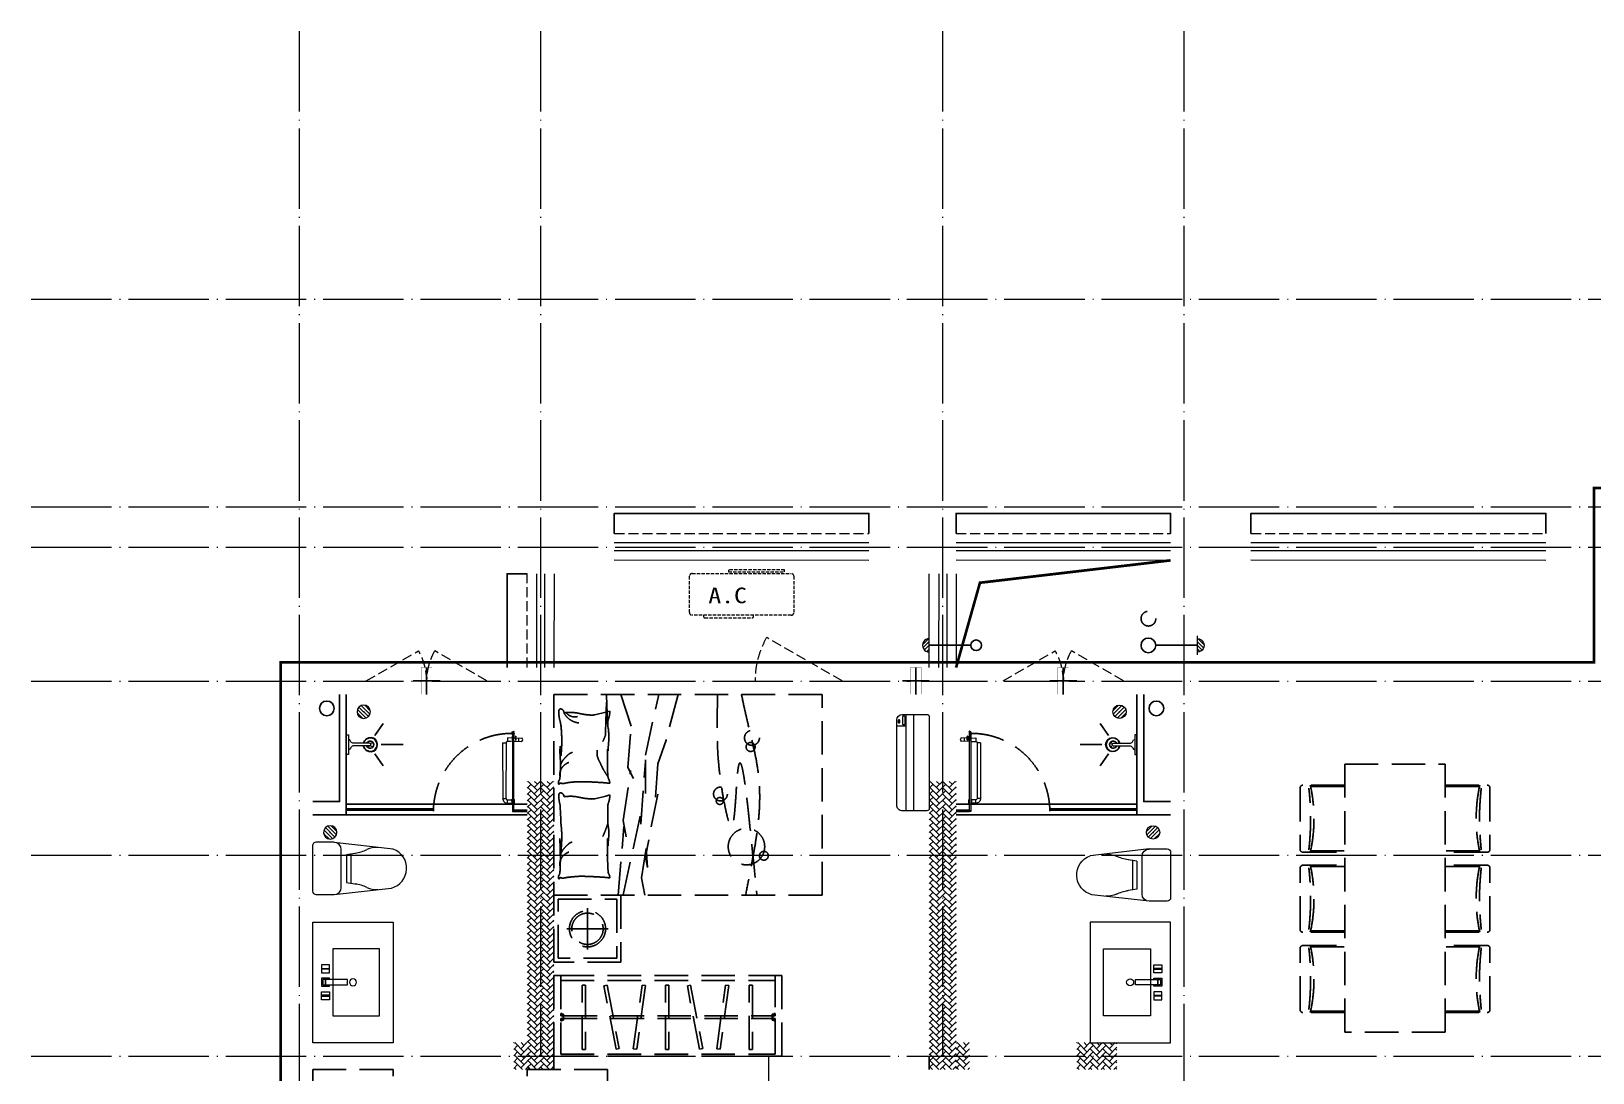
# Model space of a CAD drawing. Extents: x 27938 to 725830, y -209821 to 1628073.
# Drawn here: x 270117 to 281767, y -169860 to -162085 of the extents above; entities that cross this region are included whole.
import ezdxf

# ---------------------------------------------------------------- set-up
doc = ezdxf.new("R2010")
doc.units = 0
doc.header["$LTSCALE"] = 1000
doc.header["$MEASUREMENT"] = 0
for name, pattern in [('A户型$0$DASH', [0.35, 0.25, -0.1]), ('DASH', [0.35, 0.25, -0.1]), ('DOTE', [2.42, 2, -0.2, 0.02, -0.2])]:
    doc.linetypes.add(name, pattern=pattern)
for name, color, linetype in [('5fur', 250, 'Continuous'), ('IP-bath&kitchen-JOHNSON', 4, 'Continuous'), ('P-bath&kitchen-JOHNSON', 4, 'Continuous'), ('VPIPE-中水', 122, 'Continuous'), ('VPIPE-凝结', 150, 'Continuous'), ('VPIPE-废水', 31, 'Continuous'), ('VPIPE-雨水', 4, 'DASH'), ('保温', 6, 'Continuous'), ('机电标识类', 1, 'Continuous'), ('看线', 251, 'Continuous')]:
    doc.layers.add(name, color=color, linetype=linetype)
for name, color, linetype, lineweight in [('DOTE', 19, 'DOTE', 9), ('LVTRY', 1, 'Continuous', 13), ('WINDOW', 144, 'Continuous', 15), ('平面-栏杆', 135, 'Continuous', 15), ('平面-看线', 45, 'Continuous', 15), ('平面-空调室内机', 176, 'Continuous', 9), ('平面-空调预留孔', 173, 'Continuous', 15), ('空调', 76, 'Continuous', 13)]:
    doc.layers.add(name, color=color, linetype=linetype, lineweight=lineweight)
doc.styles.add('黑体', font='')
doc.styles.get('黑体').set_extended_font_data('SimHei')

# ---------------------------------------------------------------- blocks, each defined once
blk = doc.blocks.new('FGDGDRGSDGDG')
at = {"layer": 'DOTE', "linetype": 'DOTE', "ltscale": 0.3}
for p, q in [((490182, 529998), (490182, 513948)), ((491982, 529998), (491982, 522348)), ((494982, 529998), (494982, 522348)), ((496782, 529998), (496782, 513948)), ((488182, 527998), (546982, 527998)), ((488182, 526448), (546982, 526448)), ((488182, 526148), (546982, 526148)), ((488182, 525148), (546982, 525148)), ((488182, 523848), (546982, 523848)), ((488182, 522348), (546982, 522348)), ((493682, 522348), (493682, 513948))]:
    blk.add_line(p, q, dxfattribs=at)
blk = doc.blocks.new('A$C00A30745')
at = {"layer": '5fur', "linetype": 'A户型$0$DASH'}
for p, q in [((1800, 7200), (1800, 5700)), ((3800, 7200), (1800, 7200)), ((2377, 6962), (2299, 7200)), ((2482, 6747), (2582, 7200)), ((2727, 7200), (2636, 6857)), ((3800, 5700), (3800, 7200)), ((2186, 7068), (2104, 7047)), ((2216, 7075), (2186, 7068)), ((2350, 6654), (2377, 6962)), ((2636, 6857), (2575, 6681)), ((2394, 6571), (2350, 6654)), ((2449, 6230), (2482, 6698)), ((2482, 6461), (2482, 6747)), ((2482, 6698), (2482, 6461)), ((2575, 6681), (2553, 6347)), ((7700, 4679), (7700, 6679)), ((7700, 6679), (8450, 6679)), ((8450, 6679), (8450, 4679)), ((2317, 6258), (2372, 6632)), ((2186, 6441), (2104, 6421)), ((2216, 6449), (2186, 6441)), ((2575, 6456), (2482, 5988)), ((7367, 6502), (7367, 6042)), ((7700, 6522), (7387, 6522)), ((7700, 6512), (7445, 6512)), ((8450, 6522), (8763, 6522)), ((8450, 6512), (8705, 6512)), ((8783, 6502), (8783, 6042)), ((2279, 5700), (2322, 6214)), ((2317, 5704), (2443, 6291)), ((2339, 6137), (2317, 6258)), ((2443, 6291), (2449, 6230)), ((2487, 6050), (2454, 5830)), ((2482, 5988), (2498, 5907)), ((2498, 5907), (2487, 6050)), ((7387, 6022), (7700, 6022)), ((7445, 6032), (7700, 6032)), ((8705, 6032), (8450, 6032)), ((8763, 6022), (8450, 6022)), ((2454, 5830), (2479, 5700)), ((7367, 5444), (7367, 5904)), ((7387, 5924), (7700, 5924)), ((7445, 5914), (7700, 5914)), ((8763, 5924), (8450, 5924)), ((8705, 5914), (8450, 5914)), ((8783, 5444), (8783, 5904)), ((1800, 5200), (1800, 5700)), ((1800, 5700), (2300, 5700)), ((1800, 5700), (3800, 5700)), ((1830, 5230), (1830, 5670)), ((1830, 5670), (2270, 5670)), ((2050, 5450), (2050, 5605)), ((2270, 5670), (2270, 5230)), ((2300, 5700), (2300, 5200)), ((2050, 5450), (1895, 5450)), ((2050, 5450), (2050, 5295)), ((2050, 5450), (2205, 5450)), ((7700, 5424), (7387, 5424)), ((7700, 5434), (7445, 5434)), ((8450, 5434), (8705, 5434)), ((8450, 5424), (8763, 5424)), ((7367, 4845), (7367, 5305)), ((7387, 5325), (7700, 5325)), ((7445, 5315), (7700, 5315)), ((8763, 5325), (8450, 5325)), ((8705, 5315), (8450, 5315)), ((8783, 4845), (8783, 5305)), ((2300, 5200), (1800, 5200)), ((2270, 5230), (1830, 5230)), ((1800, 4500), (1800, 5100)), ((1800, 5100), (1850, 5100)), ((1850, 5100), (1850, 4515)), ((1850, 5100), (3450, 5100)), ((1850, 5065), (3450, 5065)), ((2010, 4550), (2010, 5030)), ((2010, 5030), (2035, 5030)), ((2035, 5030), (2035, 4550)), ((2172, 5023), (2197, 5028)), ((2263, 4552), (2172, 5023)), ((2197, 5028), (2287, 4557)), ((2392, 4554), (2457, 5029)), ((2482, 5026), (2417, 4551)), ((2457, 5029), (2482, 5026)), ((2632, 4550), (2632, 5030)), ((2632, 5030), (2657, 5030)), ((2657, 5030), (2657, 4550)), ((2795, 5023), (2819, 5028)), ((2885, 4552), (2795, 5023)), ((2819, 5028), (2910, 4557)), ((3014, 4554), (3080, 5029)), ((3105, 5026), (3039, 4551)), ((3080, 5029), (3105, 5026)), ((3255, 4550), (3255, 5030)), ((3255, 5030), (3280, 5030)), ((3280, 5030), (3280, 4550)), ((3450, 4515), (3450, 5100)), ((3450, 5100), (3500, 5100)), ((3500, 5100), (3500, 4500)), ((1850, 4800), (1850, 4817)), ((1850, 4817), (1860, 4817)), ((1868, 4800), (1850, 4800)), ((1850, 4800), (1868, 4800)), ((1860, 4800), (1850, 4800)), ((1868, 4780), (1850, 4780)), ((1850, 4780), (1868, 4780)), ((1850, 4780), (1850, 4763)), ((1860, 4780), (1850, 4780)), ((1860, 4817), (1860, 4800)), ((1860, 4763), (1860, 4780)), ((1868, 4813), (1868, 4767)), ((1872, 4813), (1868, 4813)), ((1872, 4767), (1872, 4813)), ((1872, 4800), (3428, 4800)), ((1872, 4780), (3428, 4780)), ((3428, 4813), (3432, 4813)), ((3428, 4767), (3428, 4813)), ((3432, 4813), (3432, 4767)), ((3432, 4800), (3450, 4800)), ((3432, 4780), (3450, 4780)), ((3440, 4817), (3440, 4800)), ((3450, 4817), (3440, 4817)), ((3440, 4800), (3450, 4800)), ((3440, 4780), (3450, 4780)), ((3440, 4763), (3440, 4780)), ((3450, 4800), (3450, 4817)), ((3450, 4780), (3450, 4763)), ((7700, 4825), (7387, 4825)), ((7700, 4835), (7445, 4835)), ((8450, 4835), (8705, 4835)), ((8450, 4825), (8763, 4825)), ((1850, 4763), (1860, 4763)), ((1868, 4767), (1872, 4767)), ((3432, 4767), (3428, 4767)), ((3450, 4763), (3440, 4763)), ((8450, 4679), (7700, 4679)), ((2035, 4550), (2010, 4550)), ((2287, 4557), (2263, 4552)), ((2417, 4551), (2392, 4554)), ((2657, 4550), (2632, 4550)), ((2910, 4557), (2885, 4552)), ((3039, 4551), (3014, 4554)), ((3280, 4550), (3255, 4550)), ((3500, 4500), (1800, 4500)), ((1850, 4515), (3450, 4515)), ((600, 4400), (0, 4400)), ((0, 4400), (0, 3100)), ((600, 4350), (600, 4400)), ((1600, 4350), (1600, 4400)), ((1600, 4400), (2200, 4400)), ((2200, 4400), (2200, 3100))]:
    blk.add_line(p, q, dxfattribs=at)
for centre, radius in [((3277, 6875), 55.7), ((3267, 6807), 33.5), ((3042, 6456), 51.6), ((3037, 6404), 26.2), ((3236, 6063), 136), ((3366, 5995), 33.1), ((2050, 5450), 135), ((2050, 5450), 117)]:
    blk.add_circle(centre, radius, dxfattribs=at)
for centre, radius, start, end in [((-25618, 7969), 27822, 357.7806, 358.4047), ((7919, 7315), 5728, 181.2074, 183.4372), ((1926, 7063), 90.4, 168.7276, 180), ((1997, 7063), 161, 180, 188.4372), ((1850, 7078), 13.1, 63.4195, 168.7276), ((2139, 7084), 305, 188.4372, 195.744), ((1612, 6936), 242, 7.5469, 15.744), ((1841, 7060), 34.2, 4.4002, 63.4195), ((1928, 6573), 492, 90, 96.2324), ((1999, 7126), 140, 207.2036, 224.9024), ((1963, 7117), 89.9, 216.2641, 228.5571), ((1999, 7126), 140, 224.9024, 242.6012), ((1938, 7089), 52.6, 228.5571, 244.6449), ((1981, 7178), 151, 244.6449, 248.1851), ((2001, 7229), 206, 248.1851, 251.2201), ((1928, 6861), 204, 80.3156, 90), ((1953, 7087), 56.2, 251.2201, 270), ((1999, 7126), 140, 242.6012, 253.485), ((1953, 7123), 91.5, 270, 284.6851), ((1999, 7126), 140, 253.485, 264.3689), ((1814, 6193), 882, 77.8016, 80.3156), ((2067, 7365), 317, 257.8016, 261.9949), ((2115, 7703), 659, 261.9949, 267.3351), ((2087, 7113), 67.7, 267.3351, 284.0452), ((2347, 6979), 146, 173.5659, 191.5586), ((2321, 6982), 120, 162.6136, 173.5659), ((1988, 7087), 230, 342.6136, 350.5159), ((1947, 7094), 271, 350.5159, 355.9171), ((2216, 7074), 0.917, 355.9171, 104.0449), ((725, 6852), 1133, 359.9987, 5.8567), ((1496, 7164), 739, 336.5156, 338.3423), ((1725, 6883), 484, 358.1021, 7.9608), ((2134, 6779), 290, 177.4614, 184.8018), ((1997, 6785), 152, 169.8101, 177.4614), ((3734, 6918), 1890, 183.21, 185.3813), ((809, 6852), 1049, 353.9133, 0), ((1943, 6716), 49.3, 118.3168, 129.0349), ((2015, 6583), 200, 113.0028, 118.3168), ((2394, 6766), 272, 176.4448, 184.0828), ((1496, 7164), 739, 334.6889, 336.5156), ((7918, 6695), 5719, 179.0296, 180.2865), ((2141, 6771), 62.9, 7.224, 19.2137), ((3418, 6724), 1216, 175.3824, 177.3904), ((806, 6935), 1405, 355.3824, 357.2509), ((975, 6682), 873, 0.5757, 4.8018), ((1942, 6597), 99.2, 143.9136, 164.0648), ((2067, 6588), 234, 152.7604, 159.1397), ((354, 6676), 1494, 358.0921, 0.5757), ((1927, 6660), 76.8, 141.6114, 152.7604), ((1942, 6597), 99.2, 126.1766, 143.9136), ((2174, 6464), 392, 136.1885, 141.6114), ((1942, 6597), 99.2, 108.4397, 126.1766), ((2054, 6580), 225, 129.0349, 136.1885), ((2180, 6751), 58, 184.0828, 200.6743), ((2600, 6909), 507, 200.6743, 204.3265), ((3444, 7290), 1432, 204.3265, 206.4985), ((2442, 6791), 313, 206.4985, 212.135), ((3363, 6672), 1164, 180.2865, 183.574), ((1862, 6541), 28.9, 149.3487, 184.3025), ((1858, 6540), 25.1, 184.3025, 201.7883), ((1838, 6532), 3.42, 201.7883, 250.436), ((1791, 6583), 53.9, 329.3487, 354.7408), ((1838, 6531), 2.32, 250.436, 11.8931), ((1844, 6533), 4.28, 111.9904, 191.8931), ((1942, 6597), 99.2, 164.0648, 184.2159), ((1849, 6522), 15.6, 68.579, 111.9904), ((1027, 6653), 821, 354.7408, 358.0921), ((1866, 6567), 32.8, 248.579, 278.1335), ((1836, 6778), 246, 278.1335, 282.1095), ((1929, 6344), 198, 97.6809, 102.1095), ((2025, 5636), 913, 93.3687, 97.6809), ((2011, 5869), 679, 88.3669, 93.3687), ((1992, 5183), 1365, 86.945, 88.3669), ((1338, -7070), 13636, 86.4951, 86.945), ((2152, 6220), 321, 80.0016, 86.4951), ((2794, 7012), 729, 212.135, 215.8263), ((2347, 6609), 146, 183.574, 192.869), ((2249, 6586), 45.3, 192.869, 207.2841), ((2211, 6555), 19.3, 260.0016, 286.6978), ((2141, 6530), 76.7, 16.2212, 27.2841), ((2130, 6527), 87.5, 7.1204, 16.2212), ((2216, 6538), 1.32, 286.6978, 7.1204), ((1926, 6437), 90.4, 168.7276, 180), ((1997, 6437), 161, 180, 188.4372), ((1850, 6452), 13.1, 63.4195, 168.7276), ((2139, 6458), 305, 188.4372, 195.744), ((1841, 6433), 34.2, 4.4002, 63.4195), ((1928, 5947), 492, 90, 96.2324), ((1928, 6235), 204, 80.3156, 90), ((1814, 5567), 882, 77.8016, 80.3156), ((2067, 6739), 317, 257.8016, 261.9949), ((2115, 7077), 659, 261.9949, 267.3351), ((2087, 6487), 67.7, 267.3351, 284.0452), ((1988, 6461), 230, 342.6136, 350.5159), ((1947, 6467), 271, 350.5159, 355.9171), ((2216, 6448), 0.917, 355.9171, 104.0449), ((7387, 6502), 20, 90, 180), ((5443, 6270), 2002, 353.4152, 6.5848), ((6316, 6272), 1154, 347.4874, 12.5126), ((9834, 6272), 1154, 167.4874, 192.5126), ((10707, 6270), 2002, 173.4152, 186.5848), ((8763, 6502), 20, 0, 90), ((-2273, 6102), 4127, 1.8085, 3.794), ((3865, 6314), 1664, 178.0949, 183.4179), ((2321, 6356), 120, 162.6136, 173.5659), ((1175, 6143), 683, 0, 7.5469), ((1496, 6455), 739, 336.5156, 338.3423), ((1496, 6455), 739, 338.3423, 340.572), ((1496, 6455), 739, 340.572, 342.8018), ((1979, 6169), 230, 357.2509, 11.5586), ((2134, 6111), 290, 177.4614, 184.8018), ((-4357, 5951), 6204, 0.3954, 1.5943), ((975, 6014), 873, 0.5757, 4.8018), ((809, 6143), 1049, 353.9133, 0), ((2174, 5796), 392, 136.1885, 141.6114), ((2054, 5911), 225, 129.0349, 136.1885), ((1943, 6048), 49.3, 118.3168, 129.0349), ((2015, 5915), 200, 113.0028, 118.3168), ((1496, 6455), 739, 334.6889, 336.5156), ((7918, 6027), 5719, 179.0296, 180.2865), ((1146, 6038), 1057, 1.7316, 4.6547), ((3418, 6014), 1216, 175.3824, 177.3904), ((806, 6225), 1405, 355.3824, 357.2509), ((1942, 5928), 99.2, 164.0648, 184.2159), ((-783, 6007), 2631, 357.0635, 358.9353), ((1942, 5928), 99.2, 143.9136, 164.0648), ((1326, 6088), 529, 349.8101, 353.9133), ((2067, 5920), 234, 152.7604, 159.1397), ((354, 6007), 1494, 358.0921, 0.5757), ((1927, 5992), 76.8, 141.6114, 152.7604), ((1942, 5928), 99.2, 126.1766, 143.9136), ((1942, 5928), 99.2, 108.4397, 126.1766), ((3363, 6004), 1164, 180.2865, 183.574), ((7387, 6042), 20, 180, 270), ((8763, 6042), 20, 270, 0), ((1862, 5835), 28.9, 149.3487, 184.3025), ((1858, 5834), 25.1, 184.3025, 201.7883), ((1791, 5877), 53.9, 329.3487, 354.7408), ((1838, 5825), 2.32, 250.436, 11.8931), ((1844, 5827), 4.28, 111.9904, 191.8931), ((1849, 5816), 15.6, 68.579, 111.9904), ((1866, 5861), 32.8, 248.579, 278.1335), ((1836, 6072), 246, 278.1335, 282.1095), ((1929, 5638), 198, 97.6809, 102.1095), ((2025, 4929), 913, 93.3687, 97.6809), ((2011, 5163), 679, 88.3669, 93.3687), ((1992, 4477), 1365, 86.945, 88.3669), ((1338, -7776), 13636, 86.4951, 86.945), ((2152, 5514), 321, 80.0016, 86.4951), ((3186, 5955), 985, 181.3643, 184.9405), ((2249, 5880), 45.3, 192.869, 207.2841), ((2211, 5849), 19.3, 260.0016, 286.6978), ((2141, 5824), 76.7, 16.2212, 27.2841), ((2130, 5821), 87.5, 7.1204, 16.2212), ((2216, 5832), 1.32, 286.6978, 7.1204), ((7387, 5904), 20, 90, 180), ((5443, 5675), 2002, 353.4152, 6.5848), ((6316, 5674), 1154, 347.4874, 12.5126), ((9834, 5674), 1154, 167.4874, 192.5126), ((10707, 5675), 2002, 173.4152, 186.5848), ((8763, 5904), 20, 0, 90), ((1838, 5826), 3.42, 201.7883, 250.436), ((7387, 5444), 20, 180, 270), ((8763, 5444), 20, 270, 0), ((7387, 5305), 20, 90, 180), ((5443, 5077), 2002, 353.4152, 6.5848), ((6316, 5075), 1154, 347.4874, 12.5126), ((9834, 5075), 1154, 167.4874, 192.5126), ((10707, 5077), 2002, 173.4152, 186.5848), ((8763, 5305), 20, 0, 90), ((7387, 4845), 20, 180, 270), ((8763, 4845), 20, 270, 0)]:
    blk.add_arc(centre, radius, start, end, dxfattribs=at)
for points, knots in [([(3021, 7200), (3015, 6927), (3007, 6669), (3144, 6043), (3178, 7200), (3257, 6246), (3314, 5700)], [0, 0, 0, 0, 692.785923, 915.160849, 1290.08623, 2337.669759, 2337.669759, 2337.669759, 2337.669759]), ([(3199, 7200), (3245, 6970), (3400, 6459), (3300, 6076), (3230, 5700)], [0, 0, 0, 0, 470.099243, 1589.098475, 1589.098475, 1589.098475, 1589.098475])]:
    blk.add_open_spline(points, degree=3, knots=knots, dxfattribs=at)
blk = doc.blocks.new('rrrrrrrrrrrra')
for p, q in [((253, 484), (-87, 484)), ((-112, 459), (-112, 324)), ((278, 324), (278, 459)), ((-112, 324), (-64, -103)), ((-59, 271), (224, 271)), ((278, 324), (228, -116)), ((-21, 232), (-34, 154)), ((191, 200), (-26, 200)), ((186, 232), (-21, 232)), ((186, 232), (199, 154))]:
    blk.add_line(p, q)
for centre, radius, start, end in [((-87, 459), 25, 90, 180), ((253, 459), 25, 0, 90), ((-59, 324), 53.3, 180, 270), ((224, 324), 53.3, 270, 0), ((-323, 210), 294, 333.5369, 351.4828), ((488, 210), 294, 188.5172, 206.4631), ((149, -3), 224, 158.5202, 180), ((16, -3), 224, 0, 21.4798), ((84, -64), 153, 195.0773, 340.1181)]:
    blk.add_arc(centre, radius, start, end)
blk = doc.blocks.new('A$C1E0F638F')
for points in [[(500, 435), (500, 85), (0, 85), (0, 435)], [(270, 30), (230, 30), (230, 195), (270, 195)], [(120, 0), (180, 0), (180, 60), (120, 60)], [(147, 55), (153, 55), (153, 5), (147, 5)], [(230, 30), (270, 30), (270, 10), (230, 10)], [(380, 0), (320, 0), (320, 60), (380, 60)], [(353, 55), (347, 55), (347, 5), (353, 5)]]:
    blk.add_lwpolyline(points, close=True)
blk.add_lwpolyline([(270, 60), (280, 60), (280, 0), (220, 0), (220, 60), (230, 60)])
blk.add_circle((250, 236), 26)
blk = doc.blocks.new('$lvtry$00000171')
for p, q in [((-74, 11), (-11, 74)), ((-70, -27), (27, 70)), ((-53, -53), (53, 53)), ((-27, -70), (70, 27)), ((11, -74), (74, -11))]:
    blk.add_line(p, q)
blk.add_circle((0, 0), 75)
blk.add_point((0, 0))
blk = doc.blocks.new('135')
blk.add_hatch(color=256).paths.add_polyline_path([(5, 2), (4, -1), (-5, 2), (-4, 5)])
for p, q in [((-6, 19), (-3, 19)), ((-3, 19), (-6, 19)), ((-6, 3), (5, -2)), ((-6, 3), (-5, 3)), ((-5, 11), (-5, 31)), ((5, 11), (-5, 11)), ((5, 10), (-5, 10)), ((-5, 3), (-4, 6)), ((-4, 6), (5, 2)), ((0, 0), (0, 39)), ((6, 19), (3, 19)), ((3, 19), (6, 19)), ((4, -1), (5, 2)), ((5, 11), (5, 32)), ((4, -1), (6, -2))]:
    blk.add_line(p, q)
for centre, radius, start, end in [((6, 16), 13.5, 151.0147, 204.8403), ((13, 4), 20.5, 163.0924, 182.0012), ((-6, 4), 1, 184.2275, 248.4661), ((-5, 22), 0.5, 335.7643, 151.0147), ((4, 18), 9.42, 155.7643, 171.9773), ((9, 15), 14.6, 166.278, 198.0953), ((14, 4), 19.5, 163.7443, 182.5269), ((-5, 3), 0.5, 181.9385, 247.2597), ((5, 22), 0.5, 29.8425, 204.574), ((-6, 17), 11.7, 10.475, 24.574), ((-6, 15), 12.4, 338.6449, 16.0476), ((29, 7), 24, 172.9439, 199.2318), ((-6, 16), 13.4, 334.9111, 29.8425), ((26, 6), 20.6, 169.1454, 199.9526), ((6, -1), 1.17, 247.4597, 19.9526), ((6, -1), 0.5, 247.4597, 19.2318)]:
    blk.add_arc(centre, radius, start, end)
blk.add_open_spline([(-5, 31), (-4, 31), (-2, 33), (1, 29), (3, 31), (5, 32)], degree=3, knots=[0, 0, 0, 0, 3.066329, 6.218313, 11.124135, 11.124135, 11.124135, 11.124135])
blk = doc.blocks.new('SDFAWERAWER')
at = {"layer": 'LVTRY', "color": 1}
for p, q in [((593941, -1242210), (593784, -1242595)), ((593965, -1242220), (593807, -1242604)), ((593941, -1242210), (593965, -1242220)), ((593988, -1242191), (593978, -1242214)), ((594007, -1242226), (593978, -1242214)), ((594017, -1242203), (593988, -1242191)), ((594016, -1242220), (594027, -1242193)), ((594016, -1242220), (594022, -1242223)), ((594026, -1242204), (594018, -1242222)), ((594018, -1242222), (594021, -1242220)), ((594025, -1242211), (594021, -1242220)), ((594023, -1242221), (594022, -1242223)), ((594022, -1242223), (594024, -1242222)), ((594023, -1242211), (594030, -1242194)), ((594024, -1242221), (594024, -1242222)), ((594025, -1242211), (594031, -1242197)), ((594027, -1242193), (594033, -1242195)), ((594028, -1242234), (594078, -1242255)), ((594030, -1242194), (594031, -1242197)), ((594032, -1242197), (594033, -1242195)), ((594033, -1242195), (594034, -1242197)), ((594034, -1242198), (594034, -1242197)), ((594047, -1242201), (594036, -1242229)), ((594036, -1242229), (594039, -1242230)), ((594037, -1242211), (594088, -1242232)), ((594039, -1242230), (594045, -1242214)), ((594039, -1242230), (594042, -1242228)), ((594042, -1242228), (594051, -1242205)), ((594050, -1242202), (594043, -1242218)), ((594047, -1242201), (594050, -1242202)), ((594050, -1242202), (594051, -1242205)), ((594057, -1242246), (594067, -1242223)), ((593784, -1242595), (593807, -1242604)), ((593803, -1242641), (593813, -1242618)), ((593803, -1242641), (593833, -1242653)), ((593813, -1242618), (593842, -1242630)), ((593842, -1242630), (593833, -1242653)), ((593834, -1242656), (593833, -1242653)), ((593845, -1242629), (593834, -1242656)), ((593836, -1242657), (593834, -1242656)), ((593848, -1242630), (593836, -1242657)), ((593845, -1242629), (593842, -1242630)), ((593848, -1242630), (593845, -1242629)), ((593847, -1242662), (593858, -1242634)), ((593847, -1242662), (593850, -1242663)), ((593850, -1242663), (593861, -1242635)), ((593852, -1242662), (593862, -1242637)), ((593858, -1242634), (593861, -1242635)), ((593861, -1242635), (593862, -1242637))]:
    blk.add_line(p, q, dxfattribs=at)
blk.add_lwpolyline([(593823, -1242717), (594046, -1242174), (594037, -1242170), (593814, -1242713)], close=True, dxfattribs=at)
blk.add_arc((594075, -1242240), 15.3, 281.7932, 33.7019, dxfattribs=at)
for centre, major_axis, start_param, end_param in [((593974, -1242224), (3.93, 9.6), 0, 1.570796), ((593817, -1242608), (13.5, 33.1), 1.570796, 3.141593), ((593817, -1242608), (3.93, 9.6), 1.570796, 3.141593)]:
    blk.add_ellipse(centre, major_axis=major_axis, ratio=1, start_param=start_param, end_param=end_param, dxfattribs=at)
at = {"layer": 'P-bath&kitchen-JOHNSON', "color": 8, "linetype": 'DASH'}
blk.add_arc((593810, -1242714), 586, 67.5369, 157.1325, dxfattribs=at)
at = {"layer": 'LVTRY', "color": 1, "xscale": -1, "rotation": 157.7329157530927}
blk.add_blockref('135', (594045, -1242162), dxfattribs=at)
blk = doc.blocks.new('A$C5DCB2F21')
at = {"layer": 'IP-bath&kitchen-JOHNSON', "color": 8}
for p, q in [((-68, -213), (-158, -275)), ((68, -213), (158, -275)), ((0, -261), (0, -425))]:
    blk.add_line(p, q, dxfattribs=at)
at = {"layer": 'IP-bath&kitchen-JOHNSON', "color": 250}
for centre, major_axis, ratio, start_param, end_param in [((0, -179), (-51, 0), 0.990052, -1.36297, 4.504563), ((0, -178), (-26.8, 0), 0.994812, -1.167677, 4.309269)]:
    blk.add_ellipse(centre, major_axis=major_axis, ratio=ratio, start_param=start_param, end_param=end_param, dxfattribs=at)
at = {"layer": 'LVTRY', "color": 1}
for p, q in [((74, 0), (-74, 0)), ((-10, -174), (-10, -49)), ((11, -174), (11, -49))]:
    blk.add_line(p, q, dxfattribs=at)
blk.add_lwpolyline([(74, 0), (74, -16), (-74, -16), (-74, 0)], dxfattribs=at)
for points in [[(-26, -31, -0.364142), (-38, -16, -0.020495)], [(-10, -49, 0.214893), (-26, -31, 7.649644)], [(11, -49, -0.21439), (26, -31, -7.649644)], [(26, -31, 0.364142), (38, -16, 0.020495)]]:
    blk.add_lwpolyline(points, format="xyb", dxfattribs=at)
blk.add_arc((0, -174), 10.5, 180, 0, dxfattribs=at)
for centre, major_axis, ratio, start_param, end_param in [((0, -181), (53.6, 0), 0.987577, 1.76809, 7.656688), ((-12, -165), (0, 1.43), 0.85, -1.570796, 4.712389), ((-12, -189), (0, 1.43), 0.85, 4.712389, 10.995574), ((12, -165), (0, 1.43), 0.85, 4.712389, 10.995574), ((12, -189), (0, 1.43), 0.85, 4.712389, 10.995574)]:
    blk.add_ellipse(centre, major_axis=major_axis, ratio=ratio, start_param=start_param, end_param=end_param, dxfattribs=at)
blk = doc.blocks.new('GDGDRGDGRD')
at = {"layer": 'IP-bath&kitchen-JOHNSON'}
for p, q in [((490533, 524228), (491883, 524228)), ((490533, 524193), (491183, 524193)), ((490533, 524183), (491183, 524183)), ((490533, 524148), (491883, 524148)), ((491183, 524183), (491183, 524193)), ((491883, 524183), (491783, 524183)), ((491783, 524173), (491783, 524183)), ((491883, 524173), (491783, 524173))]:
    blk.add_line(p, q, dxfattribs=at)
at = {"layer": 'IP-bath&kitchen-JOHNSON', "color": 8}
for points in [[(490533, 525048), (490533, 524148), (490283, 524148)], [(490483, 525048), (490483, 524248), (490283, 524248)]]:
    blk.add_lwpolyline(points, dxfattribs=at)
at = {"layer": 'LVTRY', "color": 1}
blk.add_lwpolyline([(490883, 522448), (490283, 522448), (490283, 523348), (490883, 523348)], close=True, dxfattribs=at)
at = {"layer": 'IP-bath&kitchen-JOHNSON'}
for name, p, rotation in [('A$C5DCB2F21', (490533, 524673), 90.008488524447), ('SDFAWERAWER', (-528536, 1449334), 22.25976934310711)]:
    blk.add_blockref(name, p, dxfattribs=dict(at, rotation=rotation))
at = {"layer": 'LVTRY', "xscale": -0.6666666667107826, "yscale": 0.6666666667107826}
for p in [(490663, 524918), (490413, 524018)]:
    blk.add_blockref('$lvtry$00000171', p, dxfattribs=at)
at = {"layer": 'LVTRY', "color": 1, "extrusion": (0, 0, -1), "xscale": -1, "zscale": -1, "rotation": 270}
blk.add_blockref('rrrrrrrrrrrra', (-490766, 523666), dxfattribs=at)
at = {"layer": 'LVTRY', "color": 1, "xscale": -1, "rotation": 270}
blk.add_blockref('A$C1E0F638F', (490347, 522649), dxfattribs=at)
blk = doc.blocks.new('FSFSFSFS')
at = {"layer": 'IP-bath&kitchen-JOHNSON'}
for p, q in [((496432, 524228), (495082, 524228)), ((495082, 524183), (495182, 524183)), ((495082, 524173), (495182, 524173)), ((496432, 524148), (495082, 524148)), ((495182, 524173), (495182, 524183)), ((496432, 524193), (495782, 524193)), ((495782, 524183), (495782, 524193)), ((496432, 524183), (495782, 524183))]:
    blk.add_line(p, q, dxfattribs=at)
at = {"layer": 'IP-bath&kitchen-JOHNSON', "color": 8}
for points in [[(496432, 525048), (496432, 524148), (496682, 524148)], [(496482, 525048), (496482, 524248), (496682, 524248)]]:
    blk.add_lwpolyline(points, dxfattribs=at)
at = {"layer": 'LVTRY', "color": 1}
blk.add_lwpolyline([(496082, 522448), (496682, 522448), (496682, 523348), (496082, 523348)], close=True, dxfattribs=at)
at = {"layer": 'IP-bath&kitchen-JOHNSON', "xscale": -1}
for name, p, rotation in [('SDFAWERAWER', (1515501, 1449334), 337.7402306568929), ('A$C5DCB2F21', (496432, 524673), 269.991511475553)]:
    blk.add_blockref(name, p, dxfattribs=dict(at, rotation=rotation))
at = {"layer": 'LVTRY', "xscale": 0.6666666667107826, "yscale": 0.6666666667107826}
for p in [(496302, 524918), (496552, 524018)]:
    blk.add_blockref('$lvtry$00000171', p, dxfattribs=at)
at = {"layer": 'LVTRY', "color": 1, "extrusion": (0, 0, -1), "zscale": -1, "rotation": 90.00000000000001}
blk.add_blockref('rrrrrrrrrrrra', (-496199, 523616), dxfattribs=at)
at = {"layer": 'LVTRY', "color": 1, "rotation": 90.00000000000001}
blk.add_blockref('A$C1E0F638F', (496617, 522649), dxfattribs=at)
blk = doc.blocks.new('dongkong')
blk.add_wipeout([(-603756, 210771), (-603756, 210571), (-603836, 210571), (-603836, 210771)])
at = {"layer": '机电标识类', "color": 250, "linetype": 'DASH', "ltscale": 400}
for p, q in [((-603796, 210771), (-603796, 210571)), ((-603896, 210671), (-603696, 210671))]:
    blk.add_line(p, q, dxfattribs=at)
at = {"layer": '空调', "color": 6, "linetype": 'DASH', "const_width": 2}
blk.add_lwpolyline([(-603756, 210771), (-603756, 210571), (-603836, 210571), (-603836, 210771)], close=True, dxfattribs=at)
blk = doc.blocks.new('A$C001338C2')
for p, q in [((845, 304), (55, 304)), ((109, 215), (109, 304)), ((0, 249), (0, 22)), ((900, 22), (900, 249)), ((22, 0), (878, 0))]:
    blk.add_line(p, q)
at = {"lineweight": 5}
for p, q in [((900, 215), (0, 215)), ((900, 143), (0, 143))]:
    blk.add_line(p, q, dxfattribs=at)
for points in [[(89, 226), (22, 226, -0.414214), (17, 232), (17, 243, -0.414214), (22, 249), (89, 249, -0.414214), (95, 243), (95, 232, -0.414214)], [(73, 275), (57, 275, -0.414214), (51, 281), (51, 283, -0.414214), (57, 289), (73, 289, -0.414214), (79, 283), (79, 281, -0.414214)]]:
    blk.add_lwpolyline(points, format="xyb", close=True)
for centre, radius, start, end in [((55, 249), 55, 90, 180), ((845, 249), 55, 360, 90), ((22, 22), 22, 180, 270), ((878, 22), 22, 270, 360)]:
    blk.add_arc(centre, radius, start, end)
blk = doc.blocks.new('A$C263B1184')
at = {"layer": '保温', "linetype": 'ByBlock', "ltscale": 10}
h = blk.add_hatch(dxfattribs=at)
h.set_pattern_fill('AR-HBONE', color=251, scale=55)
h.set_pattern_definition([(45, (-1020960.394, -343310.663), (0, 47.4157523), [100.584, -33.528]), (135, (-1020936.686, -343286.955), (3e-15, 47.4157523), [100.584, -33.528])])
h.paths.add_polyline_path([(-11700, 6200), (-11700, 8350), (-11900, 8350), (-11900, 6200)])
h = blk.add_hatch(dxfattribs=at)
h.set_pattern_fill('AR-HBONE', color=251, scale=55)
h.set_pattern_definition([(45, (-1017960.394, -343310.663), (0, 47.4157523), [100.584, -33.528]), (135, (-1017936.686, -343286.955), (3e-15, 47.4157523), [100.584, -33.528])])
h.paths.add_polyline_path([(-8700, 6200), (-8700, 8350), (-8900, 8350), (-8900, 6200)])
h = blk.add_hatch(dxfattribs=at)
h.set_pattern_fill('AR-HBONE', color=251, scale=55)
h.set_pattern_definition([(45, (-1021060.394, -345260.66), (0, 47.4157523), [100.584, -33.528]), (135, (-1021036.686, -345236.954), (3e-15, 47.4157523), [100.584, -33.528])])
h.paths.add_polyline_path([(-11900, 6200), (-11900, 6400), (-12000, 6400), (-12000, 6200)])
h = blk.add_hatch(dxfattribs=at)
h.set_pattern_fill('AR-HBONE', color=251, scale=55)
h.set_pattern_definition([(45, (-1017760.394, -345260.66), (0, 47.4157523), [100.584, -33.528]), (135, (-1017736.686, -345236.954), (3e-15, 47.4157523), [100.584, -33.528])])
h.paths.add_polyline_path([(-8600, 6200), (-8600, 6400), (-8700, 6400), (-8700, 6200)])
h = blk.add_hatch(dxfattribs=at)
h.set_pattern_fill('AR-HBONE', color=251, scale=55)
h.set_pattern_definition([(45, (-1016860.394, -345260.66), (0, 47.4157523), [100.584, -33.528]), (135, (-1016836.686, -345236.954), (3e-15, 47.4157523), [100.584, -33.528])])
h.paths.add_polyline_path([(-7500, 6200), (-7500, 6400), (-7800, 6400), (-7800, 6200)])
at = {"layer": '保温', "color": 251, "linetype": 'ByBlock', "ltscale": 10}
for p, q in [((-11700, 6300), (-11700, 6200)), ((-8900, 6300), (-8900, 6200))]:
    blk.add_line(p, q, dxfattribs=at)
blk = doc.blocks.new('gsergvr')
at = {"layer": '平面-空调预留孔', "linetype": 'DASH', "ltscale": 0.1}
for p, q in [((34075, 17176), (34075, 17166)), ((34085, 17156), (34438, 17156)), ((34448, 17166), (34448, 17176))]:
    blk.add_line(p, q, dxfattribs=at)
blk.add_lwpolyline([(34729, 17176), (33989, 17176, -0.414214), (33969, 17196), (33969, 17466, -0.414214), (33989, 17486), (34729, 17486, -0.414214), (34749, 17466), (34749, 17196, -0.414214)], format="xyb", close=True, dxfattribs=at)
blk.add_lwpolyline([(34679, 17515), (34260, 17515), (34260, 17500), (34679, 17500)], close=True, dxfattribs=at)
for centre, start, end in [((34085, 17166), 180, 270), ((34438, 17166), 270, 0)]:
    blk.add_arc(centre, 10, start, end, dxfattribs=at)
at = {"layer": '平面-空调预留孔', "color": 251, "linetype": 'DASH', "ltscale": 0.1, "true_color": 0x636466, "style": '黑体', "width": 1.2}
blk.add_text('A.C', height=117, dxfattribs=at).set_placement((34111, 17265))
blk = doc.blocks.new('rtyryrtyeeretee')
at = {"layer": '平面-空调预留孔'}
blk.add_blockref('gsergvr', (635673, 326706), dxfattribs=at)
blk = doc.blocks.new('A$C7A951E79')
at = {"layer": 'LVTRY'}
for p, q in [((-7, 49), (-49, 7)), ((0, 28), (-47, -18)), ((0, 0), (-35, -35)), ((0, -71), (0, 71)), ((0, -28), (-18, -47))]:
    blk.add_line(p, q, dxfattribs=at)
blk.add_arc((0, 0), 49.9, 89.9757, 269.9757, dxfattribs=at)
blk.add_point((0, 0), dxfattribs=at)
blk = doc.blocks.new('A$C63A34ABD')
at = {"color": 6, "const_width": 20}
blk.add_lwpolyline([(3100, -900), (3278, -267), (4700, -100)], dxfattribs=at)
at = {"layer": 'VPIPE-凝结', "ltscale": 0.1}
for p, q in [((3210, -734), (2900, -734)), ((4590, -734), (4900, -734))]:
    blk.add_line(p, q, dxfattribs=at)
at = {"layer": 'VPIPE-凝结'}
blk.add_circle((3250, -734), 40, dxfattribs=at)
at = {"layer": 'VPIPE-废水'}
blk.add_circle((4535, -735), 55, dxfattribs=at)
at = {"layer": 'VPIPE-雨水'}
blk.add_circle((4535, -535), 55, dxfattribs=at)
for name, p in [('rtyryrtyeeretee', (-668532, -344391)), ('A$C7A951E79', (2900, -734))]:
    blk.add_blockref(name, p)
at = {"xscale": -1}
blk.add_blockref('A$C7A951E79', (4900, -735), dxfattribs=at)
blk = doc.blocks.new('A$C12C278E8')
at = {"layer": '平面-空调室内机', "ltscale": 0.3}
blk.add_blockref('dongkong', (603696, -210771), dxfattribs=at)

msp = doc.modelspace()

# ---------------------------------------------------------------- linework, layer by layer
at = {"layer": 'VPIPE-中水', "linetype": 'Continuous'}
for centre in [(272321.7, -167139.8), (278511.4, -167139.8)]:
    msp.add_circle(centre, 55, dxfattribs=at)
at = {"layer": 'WINDOW', "color": 250, "linetype": 'DASH', "ltscale": 0.3}
msp.add_lwpolyline([(276166.5, -166934.8), (275603.4, -166610.2, 0.1314846), (275516.5, -166934.8)], format="xyb", dxfattribs=at)
at = {"layer": '平面-栏杆'}
for points in [[(276366.5, -165904.8), (274466.5, -165904.5)], [(276366.5, -165964.8), (274466.5, -165964.5)], [(278616.6, -165904.8), (277016.6, -165904.5)], [(278616.6, -165964.8), (277016.6, -165964.5)], [(281416.6, -165904.8), (279216.6, -165904.5)], [(281416.6, -165964.8), (279216.6, -165964.5)], [(273886.9, -166134.8), (273886.6, -166834.8)], [(273946.9, -166134.8), (273946.6, -166834.8)], [(276886.6, -166134.8), (276886.3, -166834.8)], [(276946.6, -166134.8), (276946.3, -166834.8)]]:
    msp.add_lwpolyline(points, dxfattribs=at)
at = {"layer": '平面-看线', "linetype": 'DASH', "ltscale": 0.3}
for p, q in [((274466.5, -165834.5), (276366.5, -165834.8)), ((277016.6, -165834.5), (278616.6, -165834.8)), ((279216.6, -165834.5), (281416.6, -165834.8)), ((273816.6, -166834.8), (273816.9, -166134.8))]:
    msp.add_line(p, q, dxfattribs=at)
at = {"layer": '平面-看线'}
msp.add_line((276816.3, -166834.8), (276816.6, -166134.8), dxfattribs=at)
for points in [[(276366.5, -166034.8), (274466.5, -166034.5)], [(278616.6, -166034.8), (277016.6, -166034.5)], [(281416.6, -166034.8), (279216.6, -166034.5)], [(274016.9, -166134.8), (274016.6, -166834.8)], [(277016.6, -166134.8), (277016.3, -166834.8)]]:
    msp.add_lwpolyline(points, dxfattribs=at)
at = {"layer": '看线', "color": 202, "ltscale": 0.5}
for points in [[(274466.5, -165834.8), (274466.5, -165684.8), (276366.5, -165684.8), (276366.5, -165834.8)], [(277016.6, -165834.8), (277016.6, -165684.8), (278616.6, -165684.8), (278616.6, -165834.8)], [(279216.6, -165834.8), (279216.6, -165684.8), (281416.6, -165684.8), (281416.6, -165834.8)], [(273666.9, -166834.8), (273666.9, -166134.8), (273816.9, -166134.8)]]:
    msp.add_lwpolyline(points, dxfattribs=at)

# ---------------------------------------------------------------- block references
for name, p in [('FGDGDRGSDGDG', (-218065.9, -692083.3)), ('A$C00A30745', (272216.6, -174234.8)), ('GDGDRGDGRD', (-218065.9, -692083.3)), ('FSFSFSFS', (-218065.9, -692083.3))]:
    msp.add_blockref(name, p)
at = {"layer": '平面-空调预留孔', "xscale": -0.8000000000465648, "yscale": 0.8000000000465648, "zscale": 0.8000000000465646, "rotation": 89.99999976656984}
msp.add_blockref('A$C001338C2', (276816.5, -167184.5), dxfattribs=at)

# ---------------------------------------------------------------- next in the draw order: block references
at = {"layer": '平面-空调室内机', "ltscale": 0.3, "xscale": -1, "rotation": 180}
for p in [(876862.6, 43736.2), (881612.6, 43736)]:
    msp.add_blockref('dongkong', p, dxfattribs=at)

# ---------------------------------------------------------------- next in the draw order: linework, layer by layer
at = {"layer": 'WINDOW', "color": 250, "linetype": 'DASH', "ltscale": 0.3}
for points in [[(272616.6, -166934.8), (273006.3, -166709.9, -0.1316053), (273066.6, -166934.8)], [(273516.6, -166934.8), (273126.8, -166709.9, 0.1316053), (273066.6, -166934.8)], [(277366.6, -166934.8), (277756.3, -166709.9, -0.1316053), (277816.6, -166934.8)], [(278266.6, -166934.8), (277876.8, -166709.9, 0.1316053), (277816.6, -166934.8)]]:
    msp.add_lwpolyline(points, format="xyb", dxfattribs=at)

# ---------------------------------------------------------------- next in the draw order: block references
for name, p in [('A$C63A34ABD', (273916.6, -165934.8)), ('A$C263B1184', (285716.6, -176034.8))]:
    msp.add_blockref(name, p)

# ---------------------------------------------------------------- next in the draw order: block references
msp.add_blockref('A$C12C278E8', (276816.3, -166834.8))

# ---------------------------------------------------------------- next in the draw order: linework, layer by layer
at = {"color": 5, "linetype": 'DASH', "ltscale": 0.8, "const_width": 20}
msp.add_lwpolyline([(296676.6, -174474.8), (289156.7, -174474.8), (289156.7, -175674.8), (288356.6, -175674.8), (288356.6, -176274.8), (283276.6, -176274.8), (283276.6, -175674.8), (282476.5, -175674.8), (282476.5, -174474.8), (274956.6, -174474.8), (274956.6, -175074.8), (271976.6, -175074.8), (271976.5, -166794.8), (281776.5, -166794.8), (281776.5, -165494.8), (283476.6, -165494.8), (283476.6, -163944.8), (288156.6, -163944.8), (288156.6, -165494.8), (289856.7, -165494.8), (289856.7, -166794.8), (309176.5, -166794.8)], dxfattribs=at)

doc.saveas('drawing.dxf')
